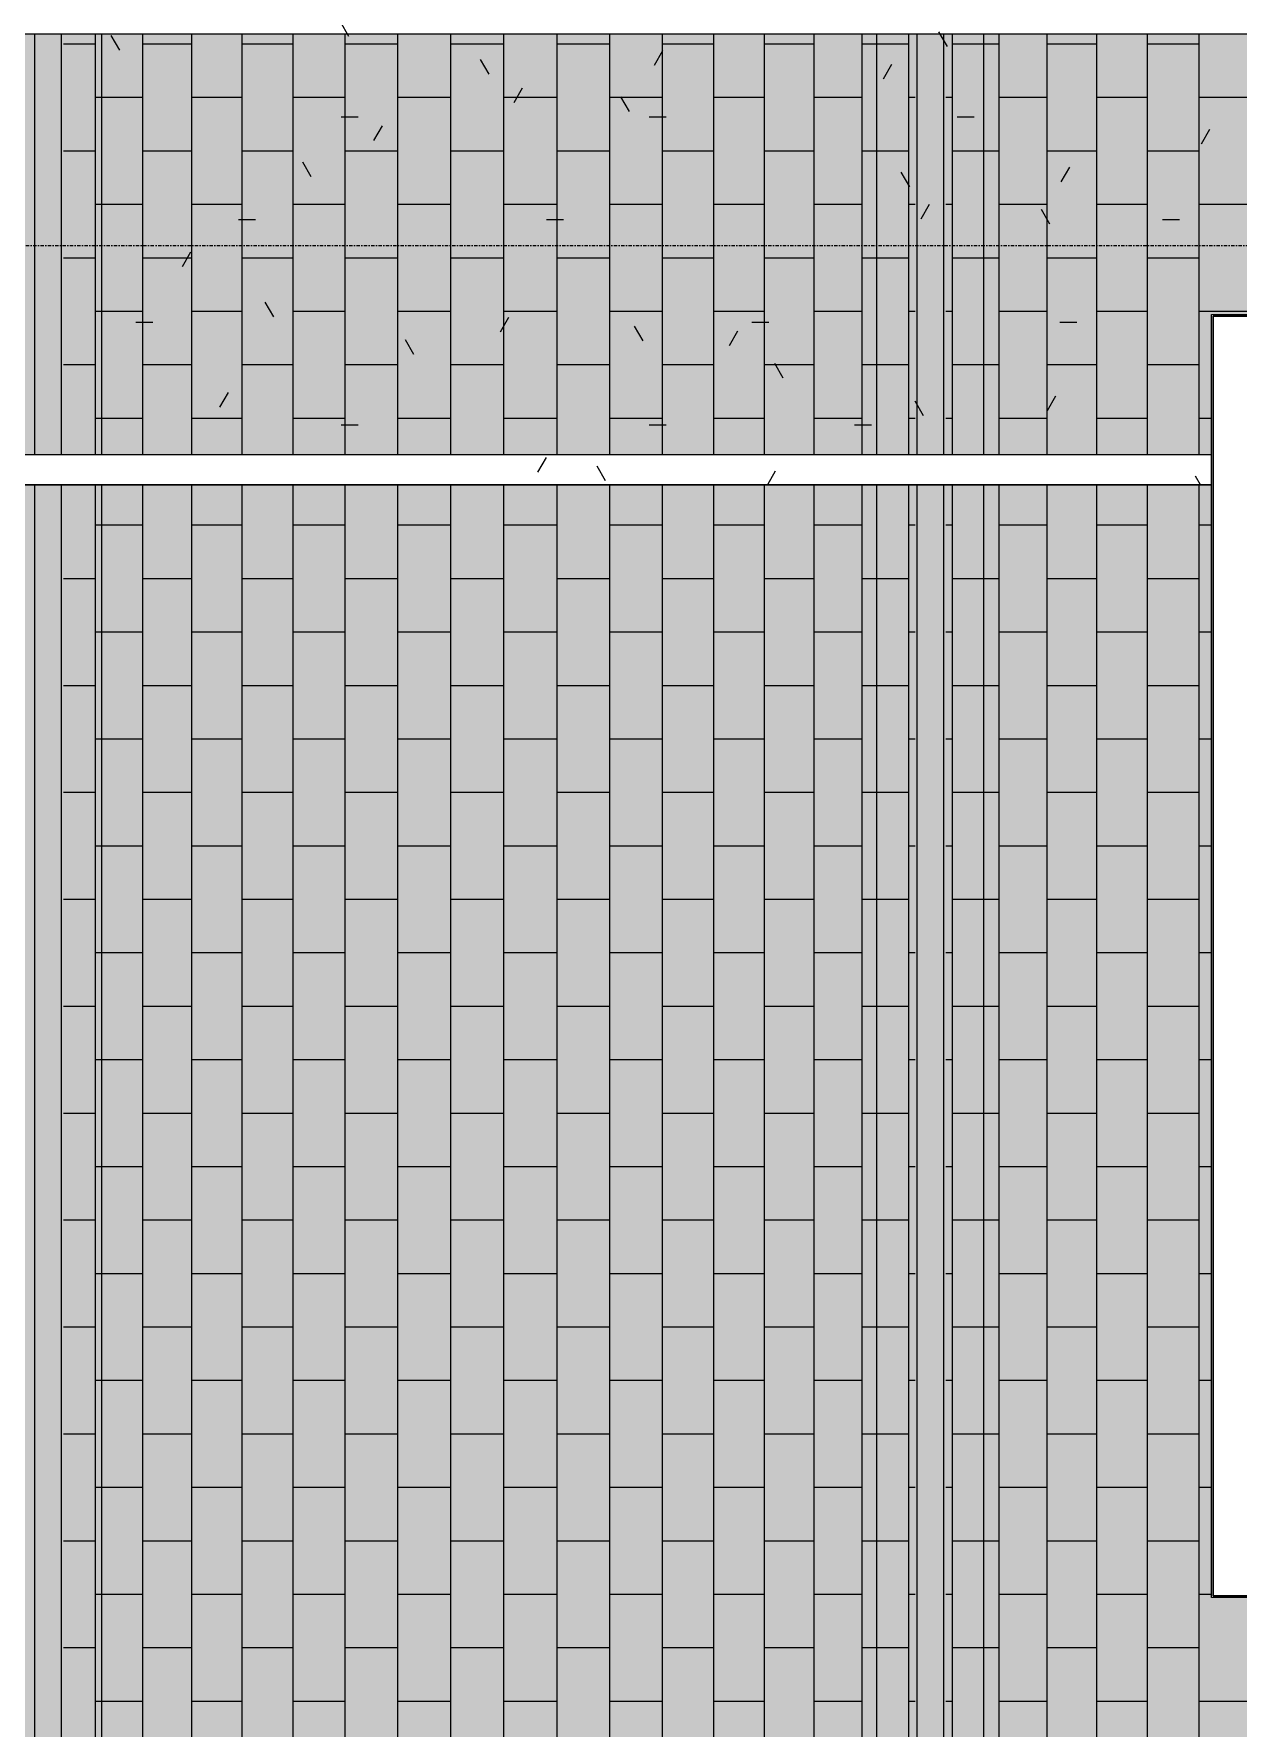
# Model space of a CAD drawing. Header units: inches. Extents: x -956 to 966, y -1111 to 895.
# Drawn here: x -744.9 to -654.8, y 163.6 to 290.4 of the extents above; entities that cross this region are included whole.
import ezdxf

# ---------------------------------------------------------------- set-up
doc = ezdxf.new("R2010")
doc.units = ezdxf.units.IN
doc.header["$MEASUREMENT"] = 0
doc.linetypes.add('Grid Line 1_4_', pattern=[0.4375, 0.25, -0.0625, 0.0625, -0.0625])
for name, color, linetype, lineweight in [('A-CLNG', 13, 'Continuous', 13), ('A-CLNG-PATT', 13, 'Continuous', 13), ('E-LITE-EQPM', 33, 'Continuous', 9), ('I-WALL', 2, 'Continuous', 13), ('S-GRID', 1, 'Continuous', 9)]:
    doc.layers.add(name, color=color, linetype=linetype, lineweight=lineweight)
pattern_1 = [(0, (0, 0), (30.72, 7.68), [1.267, -21.773, 1.267, -21.773, -122.88]), (0, (0, 0), (30.72, 7.68), [-46.08, 1.267, -44.813, 1.267, -21.773, -53.76]), (0, (0, 0), (30.72, 7.68), [-115.2, 1.267, -14.093, 1.267, -37.133]), (120, (11.52, 3.84), (-22.011075, 22.7643), [1.267, -21.773, 1.267, -21.773, -122.88]), (120, (11.52, 3.84), (-22.011075, 22.7643), [-46.08, 1.267, -44.813, 1.267, -21.773, -53.76]), (120, (11.52, 3.84), (-22.011075, 22.7643), [-115.2, 1.267, -14.093, 1.267, -37.133]), (240, (15.36, 19.2), (-8.708925, -30.4443), [1.267, -21.773, 1.267, -21.773, -122.88]), (240, (15.36, 19.2), (-8.708925, -30.4443), [-46.08, 1.267, -44.813, 1.267, -21.773, -53.76]), (240, (15.36, 19.2), (-8.708925, -30.4443), [-115.2, 1.267, -14.093, 1.267, -37.133])]

# ---------------------------------------------------------------- blocks, each defined once
blk = doc.blocks.new('FP_1_13-7TH FLOOR TELECOM OVERHEAD ROUTING PLAN')
at = {"layer": 'A-CLNG-PATT', "color": 50}
for p, q in [((-676.18, 290.38), (-676.18, 258.88)), ((-672.7, 290.38), (-672.7, 258.88)), ((-669.1, 290.38), (-669.1, 258.88)), ((-665.39, 290.38), (-665.39, 258.88)), ((-661.61, 290.38), (-661.61, 258.88)), ((-657.74, 290.38), (-657.74, 258.88)), ((-673.82, 289.61), (-676.18, 289.61)), ((-672.7, 289.61), (-673.82, 289.61)), ((-665.39, 289.61), (-669.1, 289.61)), ((-657.74, 289.61), (-661.61, 289.61)), ((-676.18, 285.61), (-676.67, 285.61)), ((-669.1, 285.61), (-672.7, 285.61)), ((-661.61, 285.61), (-665.39, 285.61)), ((-653.83, 285.61), (-657.74, 285.61)), ((-673.82, 281.61), (-676.18, 281.61)), ((-672.7, 281.61), (-673.82, 281.61)), ((-665.39, 281.61), (-669.1, 281.61)), ((-657.74, 281.61), (-661.61, 281.61)), ((-676.18, 277.61), (-676.67, 277.61)), ((-669.1, 277.61), (-672.7, 277.61)), ((-661.61, 277.61), (-665.39, 277.61)), ((-653.83, 277.61), (-657.74, 277.61)), ((-673.82, 273.61), (-676.18, 273.61)), ((-672.7, 273.61), (-673.82, 273.61)), ((-665.39, 273.61), (-669.1, 273.61)), ((-657.74, 273.61), (-661.61, 273.61)), ((-676.18, 269.61), (-676.67, 269.61)), ((-669.1, 269.61), (-672.7, 269.61)), ((-661.61, 269.61), (-665.39, 269.61)), ((-653.83, 269.61), (-657.74, 269.61)), ((-673.82, 265.61), (-676.18, 265.61)), ((-672.7, 265.61), (-673.82, 265.61)), ((-665.39, 265.61), (-669.1, 265.61)), ((-657.74, 265.61), (-661.61, 265.61)), ((-676.18, 261.61), (-676.67, 261.61)), ((-669.1, 261.61), (-672.7, 261.61)), ((-661.61, 261.61), (-665.39, 261.61)), ((-656.8, 261.61), (-657.74, 261.61)), ((-676.18, 256.63), (-676.18, 42.63)), ((-672.7, 256.63), (-672.7, 42.63)), ((-669.1, 256.63), (-669.1, 42.63)), ((-665.39, 256.63), (-665.39, 42.63)), ((-661.61, 256.63), (-661.61, 42.63)), ((-657.74, 256.63), (-657.74, 42.63)), ((-676.18, 253.61), (-676.67, 253.61)), ((-669.1, 253.61), (-672.7, 253.61)), ((-661.61, 253.61), (-665.39, 253.61)), ((-656.8, 253.61), (-657.74, 253.61)), ((-673.82, 249.61), (-676.18, 249.61)), ((-672.7, 249.61), (-673.82, 249.61)), ((-665.39, 249.61), (-669.1, 249.61)), ((-657.74, 249.61), (-661.61, 249.61)), ((-676.18, 245.61), (-676.67, 245.61)), ((-669.1, 245.61), (-672.7, 245.61)), ((-661.61, 245.61), (-665.39, 245.61)), ((-656.8, 245.61), (-657.74, 245.61)), ((-673.82, 241.61), (-676.18, 241.61)), ((-672.7, 241.61), (-673.82, 241.61)), ((-665.39, 241.61), (-669.1, 241.61)), ((-657.74, 241.61), (-661.61, 241.61)), ((-676.18, 237.61), (-676.67, 237.61)), ((-669.1, 237.61), (-672.7, 237.61)), ((-661.61, 237.61), (-665.39, 237.61)), ((-656.8, 237.61), (-657.74, 237.61)), ((-673.82, 233.61), (-676.18, 233.61)), ((-672.7, 233.61), (-673.82, 233.61)), ((-665.39, 233.61), (-669.1, 233.61)), ((-657.74, 233.61), (-661.61, 233.61)), ((-676.18, 229.61), (-676.67, 229.61)), ((-669.1, 229.61), (-672.7, 229.61)), ((-661.61, 229.61), (-665.39, 229.61)), ((-656.8, 229.61), (-657.74, 229.61)), ((-673.82, 225.61), (-676.18, 225.61)), ((-672.7, 225.61), (-673.82, 225.61)), ((-665.39, 225.61), (-669.1, 225.61)), ((-657.74, 225.61), (-661.61, 225.61)), ((-676.18, 221.61), (-676.67, 221.61)), ((-669.1, 221.61), (-672.7, 221.61)), ((-661.61, 221.61), (-665.39, 221.61)), ((-656.8, 221.61), (-657.74, 221.61)), ((-673.82, 217.61), (-676.18, 217.61)), ((-672.7, 217.61), (-673.82, 217.61)), ((-665.39, 217.61), (-669.1, 217.61)), ((-657.74, 217.61), (-661.61, 217.61)), ((-676.18, 213.61), (-676.67, 213.61)), ((-669.1, 213.61), (-672.7, 213.61)), ((-661.61, 213.61), (-665.39, 213.61)), ((-656.8, 213.61), (-657.74, 213.61)), ((-673.82, 209.61), (-676.18, 209.61)), ((-672.7, 209.61), (-673.82, 209.61)), ((-665.39, 209.61), (-669.1, 209.61)), ((-657.74, 209.61), (-661.61, 209.61)), ((-676.18, 205.61), (-676.67, 205.61)), ((-669.1, 205.61), (-672.7, 205.61)), ((-661.61, 205.61), (-665.39, 205.61)), ((-656.8, 205.61), (-657.74, 205.61)), ((-673.82, 201.61), (-676.18, 201.61)), ((-672.7, 201.61), (-673.82, 201.61)), ((-665.39, 201.61), (-669.1, 201.61)), ((-657.74, 201.61), (-661.61, 201.61)), ((-676.18, 197.61), (-676.67, 197.61)), ((-669.1, 197.61), (-672.7, 197.61)), ((-661.61, 197.61), (-665.39, 197.61)), ((-656.8, 197.61), (-657.74, 197.61)), ((-673.82, 193.61), (-676.18, 193.61)), ((-672.7, 193.61), (-673.82, 193.61)), ((-665.39, 193.61), (-669.1, 193.61)), ((-657.74, 193.61), (-661.61, 193.61)), ((-676.18, 189.61), (-676.67, 189.61)), ((-669.1, 189.61), (-672.7, 189.61)), ((-661.61, 189.61), (-665.39, 189.61)), ((-656.8, 189.61), (-657.74, 189.61)), ((-673.82, 185.61), (-676.18, 185.61)), ((-672.7, 185.61), (-673.82, 185.61)), ((-665.39, 185.61), (-669.1, 185.61)), ((-657.74, 185.61), (-661.61, 185.61)), ((-676.18, 181.61), (-676.67, 181.61)), ((-669.1, 181.61), (-672.7, 181.61)), ((-661.61, 181.61), (-665.39, 181.61)), ((-656.8, 181.61), (-657.74, 181.61)), ((-673.82, 177.61), (-676.18, 177.61)), ((-672.7, 177.61), (-673.82, 177.61)), ((-665.39, 177.61), (-669.1, 177.61)), ((-657.74, 177.61), (-661.61, 177.61)), ((-676.18, 173.61), (-676.67, 173.61)), ((-669.1, 173.61), (-672.7, 173.61)), ((-661.61, 173.61), (-665.39, 173.61)), ((-656.8, 173.61), (-657.74, 173.61)), ((-673.82, 169.61), (-676.18, 169.61)), ((-672.7, 169.61), (-673.82, 169.61)), ((-665.39, 169.61), (-669.1, 169.61)), ((-657.74, 169.61), (-661.61, 169.61)), ((-676.18, 165.61), (-676.67, 165.61)), ((-669.1, 165.61), (-672.7, 165.61)), ((-661.61, 165.61), (-665.39, 165.61)), ((-653.83, 165.61), (-657.74, 165.61))]:
    blk.add_line(p, q, dxfattribs=at)
blk = doc.blocks.new('FP_1_14-7TH FLOOR TELECOM OVERHEAD ROUTING PLAN')
at = {"layer": 'A-CLNG-PATT', "color": 50}
for p, q in [((-740.31, 290.38), (-740.31, 258.88)), ((-736.76, 290.38), (-736.76, 258.88)), ((-733.11, 290.38), (-733.11, 258.88)), ((-729.35, 290.38), (-729.35, 258.88)), ((-725.52, 290.38), (-725.52, 258.88)), ((-721.63, 290.38), (-721.63, 258.88)), ((-717.69, 290.38), (-717.69, 258.88)), ((-713.73, 290.38), (-713.73, 258.88)), ((-709.75, 290.38), (-709.75, 258.88)), ((-705.77, 290.38), (-705.77, 258.88)), ((-701.82, 290.38), (-701.82, 258.88)), ((-697.9, 290.38), (-697.9, 258.88)), ((-694.04, 290.38), (-694.04, 258.88)), ((-690.25, 290.38), (-690.25, 258.88)), ((-686.55, 290.38), (-686.55, 258.88)), ((-682.95, 290.38), (-682.95, 258.88)), ((-679.47, 290.38), (-679.47, 258.88)), ((-740.31, 289.61), (-742.67, 289.61)), ((-733.11, 289.61), (-736.76, 289.61)), ((-725.52, 289.61), (-729.35, 289.61)), ((-717.69, 289.61), (-721.63, 289.61)), ((-709.75, 289.61), (-713.73, 289.61)), ((-701.82, 289.61), (-705.77, 289.61)), ((-694.04, 289.61), (-697.9, 289.61)), ((-686.55, 289.61), (-690.25, 289.61)), ((-681.82, 289.61), (-682.95, 289.61)), ((-679.47, 289.61), (-681.82, 289.61)), ((-739.84, 285.61), (-740.31, 285.61)), ((-736.76, 285.61), (-739.82, 285.61)), ((-729.35, 285.61), (-733.11, 285.61)), ((-721.63, 285.61), (-725.52, 285.61)), ((-713.73, 285.61), (-717.69, 285.61)), ((-705.77, 285.61), (-709.75, 285.61)), ((-697.9, 285.61), (-701.82, 285.61)), ((-690.25, 285.61), (-694.04, 285.61)), ((-682.95, 285.61), (-686.55, 285.61)), ((-678.97, 285.61), (-679.47, 285.61)), ((-740.31, 281.61), (-742.67, 281.61)), ((-733.11, 281.61), (-736.76, 281.61)), ((-725.52, 281.61), (-729.35, 281.61)), ((-717.69, 281.61), (-721.63, 281.61)), ((-709.75, 281.61), (-713.73, 281.61)), ((-701.82, 281.61), (-705.77, 281.61)), ((-694.04, 281.61), (-697.9, 281.61)), ((-686.55, 281.61), (-690.25, 281.61)), ((-681.82, 281.61), (-682.95, 281.61)), ((-679.47, 281.61), (-681.82, 281.61)), ((-739.84, 277.61), (-740.31, 277.61)), ((-736.76, 277.61), (-739.82, 277.61)), ((-729.35, 277.61), (-733.11, 277.61)), ((-721.63, 277.61), (-725.52, 277.61)), ((-713.73, 277.61), (-717.69, 277.61)), ((-705.77, 277.61), (-709.75, 277.61)), ((-697.9, 277.61), (-701.82, 277.61)), ((-690.25, 277.61), (-694.04, 277.61)), ((-682.95, 277.61), (-686.55, 277.61)), ((-678.97, 277.61), (-679.47, 277.61)), ((-740.31, 273.61), (-742.67, 273.61)), ((-733.11, 273.61), (-736.76, 273.61)), ((-725.52, 273.61), (-729.35, 273.61)), ((-717.69, 273.61), (-721.63, 273.61)), ((-709.75, 273.61), (-713.73, 273.61)), ((-701.82, 273.61), (-705.77, 273.61)), ((-694.04, 273.61), (-697.9, 273.61)), ((-686.55, 273.61), (-690.25, 273.61)), ((-681.82, 273.61), (-682.95, 273.61)), ((-679.47, 273.61), (-681.82, 273.61)), ((-739.84, 269.61), (-740.31, 269.61)), ((-736.76, 269.61), (-739.82, 269.61)), ((-729.35, 269.61), (-733.11, 269.61)), ((-721.63, 269.61), (-725.52, 269.61)), ((-713.73, 269.61), (-717.69, 269.61)), ((-705.77, 269.61), (-709.75, 269.61)), ((-697.9, 269.61), (-701.82, 269.61)), ((-690.25, 269.61), (-694.04, 269.61)), ((-682.95, 269.61), (-686.55, 269.61)), ((-678.97, 269.61), (-679.47, 269.61)), ((-740.31, 265.61), (-742.67, 265.61)), ((-733.11, 265.61), (-736.76, 265.61)), ((-725.52, 265.61), (-729.35, 265.61)), ((-717.69, 265.61), (-721.63, 265.61)), ((-709.75, 265.61), (-713.73, 265.61)), ((-701.82, 265.61), (-705.77, 265.61)), ((-694.04, 265.61), (-697.9, 265.61)), ((-686.55, 265.61), (-690.25, 265.61)), ((-681.82, 265.61), (-682.95, 265.61)), ((-679.47, 265.61), (-681.82, 265.61)), ((-739.84, 261.61), (-740.31, 261.61)), ((-736.76, 261.61), (-739.82, 261.61)), ((-729.35, 261.61), (-733.11, 261.61)), ((-721.63, 261.61), (-725.52, 261.61)), ((-713.73, 261.61), (-717.69, 261.61)), ((-705.77, 261.61), (-709.75, 261.61)), ((-697.9, 261.61), (-701.82, 261.61)), ((-690.25, 261.61), (-694.04, 261.61)), ((-682.95, 261.61), (-686.55, 261.61)), ((-678.97, 261.61), (-679.47, 261.61)), ((-740.31, 256.63), (-740.31, 42.63)), ((-736.76, 256.63), (-736.76, 42.63)), ((-733.11, 256.63), (-733.11, 42.63)), ((-729.35, 256.63), (-729.35, 42.63)), ((-725.52, 256.63), (-725.52, 42.63)), ((-721.63, 256.63), (-721.63, 42.63)), ((-717.69, 256.63), (-717.69, 42.63)), ((-713.73, 256.63), (-713.73, 42.63)), ((-709.75, 256.63), (-709.75, 42.63)), ((-705.77, 256.63), (-705.77, 42.63)), ((-701.82, 256.63), (-701.82, 42.63)), ((-697.9, 256.63), (-697.9, 42.63)), ((-694.04, 256.63), (-694.04, 42.63)), ((-690.25, 256.63), (-690.25, 42.63)), ((-686.55, 256.63), (-686.55, 42.63)), ((-682.95, 256.63), (-682.95, 42.63)), ((-679.47, 256.63), (-679.47, 42.63)), ((-739.84, 253.61), (-740.31, 253.61)), ((-736.76, 253.61), (-739.82, 253.61)), ((-729.35, 253.61), (-733.11, 253.61)), ((-721.63, 253.61), (-725.52, 253.61)), ((-713.73, 253.61), (-717.69, 253.61)), ((-705.77, 253.61), (-709.75, 253.61)), ((-697.9, 253.61), (-701.82, 253.61)), ((-690.25, 253.61), (-694.04, 253.61)), ((-682.95, 253.61), (-686.55, 253.61)), ((-678.97, 253.61), (-679.47, 253.61)), ((-740.31, 249.61), (-742.67, 249.61)), ((-733.11, 249.61), (-736.76, 249.61)), ((-725.52, 249.61), (-729.35, 249.61)), ((-717.69, 249.61), (-721.63, 249.61)), ((-709.75, 249.61), (-713.73, 249.61)), ((-701.82, 249.61), (-705.77, 249.61)), ((-694.04, 249.61), (-697.9, 249.61)), ((-686.55, 249.61), (-690.25, 249.61)), ((-681.82, 249.61), (-682.95, 249.61)), ((-679.47, 249.61), (-681.82, 249.61)), ((-739.84, 245.61), (-740.31, 245.61)), ((-736.76, 245.61), (-739.82, 245.61)), ((-729.35, 245.61), (-733.11, 245.61)), ((-721.63, 245.61), (-725.52, 245.61)), ((-713.73, 245.61), (-717.69, 245.61)), ((-705.77, 245.61), (-709.75, 245.61)), ((-697.9, 245.61), (-701.82, 245.61)), ((-690.25, 245.61), (-694.04, 245.61)), ((-682.95, 245.61), (-686.55, 245.61)), ((-678.97, 245.61), (-679.47, 245.61)), ((-740.31, 241.61), (-742.67, 241.61)), ((-733.11, 241.61), (-736.76, 241.61)), ((-725.52, 241.61), (-729.35, 241.61)), ((-717.69, 241.61), (-721.63, 241.61)), ((-709.75, 241.61), (-713.73, 241.61)), ((-701.82, 241.61), (-705.77, 241.61)), ((-694.04, 241.61), (-697.9, 241.61)), ((-686.55, 241.61), (-690.25, 241.61)), ((-681.82, 241.61), (-682.95, 241.61)), ((-679.47, 241.61), (-681.82, 241.61)), ((-739.84, 237.61), (-740.31, 237.61)), ((-736.76, 237.61), (-739.82, 237.61)), ((-729.35, 237.61), (-733.11, 237.61)), ((-721.63, 237.61), (-725.52, 237.61)), ((-713.73, 237.61), (-717.69, 237.61)), ((-705.77, 237.61), (-709.75, 237.61)), ((-697.9, 237.61), (-701.82, 237.61)), ((-690.25, 237.61), (-694.04, 237.61)), ((-682.95, 237.61), (-686.55, 237.61)), ((-678.97, 237.61), (-679.47, 237.61)), ((-740.31, 233.61), (-742.67, 233.61)), ((-733.11, 233.61), (-736.76, 233.61)), ((-725.52, 233.61), (-729.35, 233.61)), ((-717.69, 233.61), (-721.63, 233.61)), ((-709.75, 233.61), (-713.73, 233.61)), ((-701.82, 233.61), (-705.77, 233.61)), ((-694.04, 233.61), (-697.9, 233.61)), ((-686.55, 233.61), (-690.25, 233.61)), ((-681.82, 233.61), (-682.95, 233.61)), ((-679.47, 233.61), (-681.82, 233.61)), ((-739.84, 229.61), (-740.31, 229.61)), ((-736.76, 229.61), (-739.82, 229.61)), ((-729.35, 229.61), (-733.11, 229.61)), ((-721.63, 229.61), (-725.52, 229.61)), ((-713.73, 229.61), (-717.69, 229.61)), ((-705.77, 229.61), (-709.75, 229.61)), ((-697.9, 229.61), (-701.82, 229.61)), ((-690.25, 229.61), (-694.04, 229.61)), ((-682.95, 229.61), (-686.55, 229.61)), ((-678.97, 229.61), (-679.47, 229.61)), ((-740.31, 225.61), (-742.67, 225.61)), ((-733.11, 225.61), (-736.76, 225.61)), ((-725.52, 225.61), (-729.35, 225.61)), ((-717.69, 225.61), (-721.63, 225.61)), ((-709.75, 225.61), (-713.73, 225.61)), ((-701.82, 225.61), (-705.77, 225.61)), ((-694.04, 225.61), (-697.9, 225.61)), ((-686.55, 225.61), (-690.25, 225.61)), ((-681.82, 225.61), (-682.95, 225.61)), ((-679.47, 225.61), (-681.82, 225.61)), ((-739.84, 221.61), (-740.31, 221.61)), ((-736.76, 221.61), (-739.82, 221.61)), ((-729.35, 221.61), (-733.11, 221.61)), ((-721.63, 221.61), (-725.52, 221.61)), ((-713.73, 221.61), (-717.69, 221.61)), ((-705.77, 221.61), (-709.75, 221.61)), ((-697.9, 221.61), (-701.82, 221.61)), ((-690.25, 221.61), (-694.04, 221.61)), ((-682.95, 221.61), (-686.55, 221.61)), ((-678.97, 221.61), (-679.47, 221.61)), ((-740.31, 217.61), (-742.67, 217.61)), ((-733.11, 217.61), (-736.76, 217.61)), ((-725.52, 217.61), (-729.35, 217.61)), ((-717.69, 217.61), (-721.63, 217.61)), ((-709.75, 217.61), (-713.73, 217.61)), ((-701.82, 217.61), (-705.77, 217.61)), ((-694.04, 217.61), (-697.9, 217.61)), ((-686.55, 217.61), (-690.25, 217.61)), ((-681.82, 217.61), (-682.95, 217.61)), ((-679.47, 217.61), (-681.82, 217.61)), ((-739.84, 213.61), (-740.31, 213.61)), ((-736.76, 213.61), (-739.82, 213.61)), ((-729.35, 213.61), (-733.11, 213.61)), ((-721.63, 213.61), (-725.52, 213.61)), ((-713.73, 213.61), (-717.69, 213.61)), ((-705.77, 213.61), (-709.75, 213.61)), ((-697.9, 213.61), (-701.82, 213.61)), ((-690.25, 213.61), (-694.04, 213.61)), ((-682.95, 213.61), (-686.55, 213.61)), ((-678.97, 213.61), (-679.47, 213.61)), ((-740.31, 209.61), (-742.67, 209.61)), ((-733.11, 209.61), (-736.76, 209.61)), ((-725.52, 209.61), (-729.35, 209.61)), ((-717.69, 209.61), (-721.63, 209.61)), ((-709.75, 209.61), (-713.73, 209.61)), ((-701.82, 209.61), (-705.77, 209.61)), ((-694.04, 209.61), (-697.9, 209.61)), ((-686.55, 209.61), (-690.25, 209.61)), ((-681.82, 209.61), (-682.95, 209.61)), ((-679.47, 209.61), (-681.82, 209.61)), ((-739.84, 205.61), (-740.31, 205.61)), ((-736.76, 205.61), (-739.82, 205.61)), ((-729.35, 205.61), (-733.11, 205.61)), ((-721.63, 205.61), (-725.52, 205.61)), ((-713.73, 205.61), (-717.69, 205.61)), ((-705.77, 205.61), (-709.75, 205.61)), ((-697.9, 205.61), (-701.82, 205.61)), ((-690.25, 205.61), (-694.04, 205.61)), ((-682.95, 205.61), (-686.55, 205.61)), ((-678.97, 205.61), (-679.47, 205.61)), ((-740.31, 201.61), (-742.67, 201.61)), ((-733.11, 201.61), (-736.76, 201.61)), ((-725.52, 201.61), (-729.35, 201.61)), ((-717.69, 201.61), (-721.63, 201.61)), ((-709.75, 201.61), (-713.73, 201.61)), ((-701.82, 201.61), (-705.77, 201.61)), ((-694.04, 201.61), (-697.9, 201.61)), ((-686.55, 201.61), (-690.25, 201.61)), ((-681.82, 201.61), (-682.95, 201.61)), ((-679.47, 201.61), (-681.82, 201.61)), ((-739.84, 197.61), (-740.31, 197.61)), ((-736.76, 197.61), (-739.82, 197.61)), ((-729.35, 197.61), (-733.11, 197.61)), ((-721.63, 197.61), (-725.52, 197.61)), ((-713.73, 197.61), (-717.69, 197.61)), ((-705.77, 197.61), (-709.75, 197.61)), ((-697.9, 197.61), (-701.82, 197.61)), ((-690.25, 197.61), (-694.04, 197.61)), ((-682.95, 197.61), (-686.55, 197.61)), ((-678.97, 197.61), (-679.47, 197.61)), ((-740.31, 193.61), (-742.67, 193.61)), ((-733.11, 193.61), (-736.76, 193.61)), ((-725.52, 193.61), (-729.35, 193.61)), ((-717.69, 193.61), (-721.63, 193.61)), ((-709.75, 193.61), (-713.73, 193.61)), ((-701.82, 193.61), (-705.77, 193.61)), ((-694.04, 193.61), (-697.9, 193.61)), ((-686.55, 193.61), (-690.25, 193.61)), ((-681.82, 193.61), (-682.95, 193.61)), ((-679.47, 193.61), (-681.82, 193.61)), ((-739.84, 189.61), (-740.31, 189.61)), ((-736.76, 189.61), (-739.82, 189.61)), ((-729.35, 189.61), (-733.11, 189.61)), ((-721.63, 189.61), (-725.52, 189.61)), ((-713.73, 189.61), (-717.69, 189.61)), ((-705.77, 189.61), (-709.75, 189.61)), ((-697.9, 189.61), (-701.82, 189.61)), ((-690.25, 189.61), (-694.04, 189.61)), ((-682.95, 189.61), (-686.55, 189.61)), ((-678.97, 189.61), (-679.47, 189.61)), ((-740.31, 185.61), (-742.67, 185.61)), ((-733.11, 185.61), (-736.76, 185.61)), ((-725.52, 185.61), (-729.35, 185.61)), ((-717.69, 185.61), (-721.63, 185.61)), ((-709.75, 185.61), (-713.73, 185.61)), ((-701.82, 185.61), (-705.77, 185.61)), ((-694.04, 185.61), (-697.9, 185.61)), ((-686.55, 185.61), (-690.25, 185.61)), ((-681.82, 185.61), (-682.95, 185.61)), ((-679.47, 185.61), (-681.82, 185.61)), ((-739.84, 181.61), (-740.31, 181.61)), ((-736.76, 181.61), (-739.82, 181.61)), ((-729.35, 181.61), (-733.11, 181.61)), ((-721.63, 181.61), (-725.52, 181.61)), ((-713.73, 181.61), (-717.69, 181.61)), ((-705.77, 181.61), (-709.75, 181.61)), ((-697.9, 181.61), (-701.82, 181.61)), ((-690.25, 181.61), (-694.04, 181.61)), ((-682.95, 181.61), (-686.55, 181.61)), ((-678.97, 181.61), (-679.47, 181.61)), ((-740.31, 177.61), (-742.67, 177.61)), ((-733.11, 177.61), (-736.76, 177.61)), ((-725.52, 177.61), (-729.35, 177.61)), ((-717.69, 177.61), (-721.63, 177.61)), ((-709.75, 177.61), (-713.73, 177.61)), ((-701.82, 177.61), (-705.77, 177.61)), ((-694.04, 177.61), (-697.9, 177.61)), ((-686.55, 177.61), (-690.25, 177.61)), ((-681.82, 177.61), (-682.95, 177.61)), ((-679.47, 177.61), (-681.82, 177.61)), ((-739.84, 173.61), (-740.31, 173.61)), ((-736.76, 173.61), (-739.82, 173.61)), ((-729.35, 173.61), (-733.11, 173.61)), ((-721.63, 173.61), (-725.52, 173.61)), ((-713.73, 173.61), (-717.69, 173.61)), ((-705.77, 173.61), (-709.75, 173.61)), ((-697.9, 173.61), (-701.82, 173.61)), ((-690.25, 173.61), (-694.04, 173.61)), ((-682.95, 173.61), (-686.55, 173.61)), ((-678.97, 173.61), (-679.47, 173.61)), ((-740.31, 169.61), (-742.67, 169.61)), ((-733.11, 169.61), (-736.76, 169.61)), ((-725.52, 169.61), (-729.35, 169.61)), ((-717.69, 169.61), (-721.63, 169.61)), ((-709.75, 169.61), (-713.73, 169.61)), ((-701.82, 169.61), (-705.77, 169.61)), ((-694.04, 169.61), (-697.9, 169.61)), ((-686.55, 169.61), (-690.25, 169.61)), ((-681.82, 169.61), (-682.95, 169.61)), ((-679.47, 169.61), (-681.82, 169.61)), ((-739.84, 165.61), (-740.31, 165.61)), ((-736.76, 165.61), (-739.82, 165.61)), ((-729.35, 165.61), (-733.11, 165.61)), ((-721.63, 165.61), (-725.52, 165.61)), ((-713.73, 165.61), (-717.69, 165.61)), ((-705.77, 165.61), (-709.75, 165.61)), ((-697.9, 165.61), (-701.82, 165.61)), ((-690.25, 165.61), (-694.04, 165.61)), ((-682.95, 165.61), (-686.55, 165.61)), ((-678.97, 165.61), (-679.47, 165.61))]:
    blk.add_line(p, q, dxfattribs=at)
blk = doc.blocks.new('7th Floor Vault - 7th Floor Vault-2429340-7TH FLOOR TELECOM OVERHEAD ROUTING PLAN')
at = {"layer": 'A-CLNG', "color": 10, "lineweight": 9}
for p, q in [((-744.82, 258.88), (-744.82, 290.38)), ((-742.82, 258.88), (-742.82, 290.38)), ((-739.82, 258.88), (-739.82, 290.38)), ((-739.82, 258.88), (-739.82, 290.38)), ((-681.82, 258.88), (-681.82, 290.38)), ((-681.82, 258.88), (-681.82, 290.38)), ((-678.82, 258.88), (-678.82, 290.38)), ((-676.82, 258.88), (-676.82, 290.38)), ((-673.82, 258.88), (-673.82, 290.38)), ((-673.82, 258.88), (-673.82, 290.38)), ((-744.82, 42.63), (-744.82, 256.63)), ((-742.82, 42.63), (-742.82, 256.63)), ((-739.82, 42.63), (-739.82, 256.63)), ((-739.82, 42.63), (-739.82, 256.63)), ((-681.82, 42.63), (-681.82, 256.63)), ((-681.82, 42.63), (-681.82, 256.63)), ((-678.82, 42.63), (-678.82, 256.63)), ((-676.82, 42.63), (-676.82, 256.63)), ((-673.82, 42.63), (-673.82, 256.63)), ((-673.82, 42.63), (-673.82, 256.63))]:
    blk.add_line(p, q, dxfattribs=at)
for name in ['FP_1_14-7TH FLOOR TELECOM OVERHEAD ROUTING PLAN', 'FP_1_13-7TH FLOOR TELECOM OVERHEAD ROUTING PLAN']:
    blk.add_blockref(name, (0, 0), dxfattribs=at)
blk = doc.blocks.new('Lighting - Pendant-Finelite-HP4-D - HP-4 D-8_-SO-3000K-120-FA-SC-3361575-7TH FLOOR TELECOM OVERHEAD ROUTING PLAN')
at = {"layer": 'E-LITE-EQPM', "color": 9}
for p, q in [((48, 2), (-48, 2)), ((-48, 2), (-48, -2)), ((47.875, 1.875), (-47.875, 1.875)), ((-47.875, 1.875), (-47.875, -1.875)), ((-47.875, 1.875), (47.875, 1.875)), ((-47.875, -1.875), (-47.875, 1.875)), ((47.875, -1.875), (47.875, 1.875)), ((47.875, 1.875), (47.875, -1.875)), ((48, -2), (48, 2)), ((-48, -2), (48, -2)), ((-47.875, -1.875), (47.875, -1.875)), ((47.875, -1.875), (-47.875, -1.875))]:
    blk.add_line(p, q, dxfattribs=at)

msp = doc.modelspace()

# ---------------------------------------------------------------- hatches: boundary and pattern name
at = {"layer": 'A-CLNG-PATT'}
h = msp.add_hatch(dxfattribs=at)
h.set_pattern_fill('FP1_12', color=253, style=0, pattern_type=2)
h.set_pattern_definition(pattern_1)
h.paths.add_polyline_path([(-294.34, -537.62), (-227.98, -537.62), (-227.98, -527.62), (-219.98, -527.62), (-219.98, -509.12), (-210.98, -509.12), (-210.98, -364.18), (-211.98, -364.18), (-211.98, -243.37), (-299.98, -243.37), (-299.98, -537.62)], flags=0)
h.paths.add_polyline_path([(-606.23, -537.62), (-602.07, -537.62), (-602.07, -532.87), (-606.23, -532.87), (-606.23, -535.37)], flags=0)
h.paths.add_polyline_path([(-561.64, -537.62), (-356.48, -537.62), (-356.48, -525.62), (-323.98, -525.62), (-323.98, -537.62), (-305.35, -537.62), (-305.35, -525.37), (-321.35, -525.37), (-321.35, -427.37), (-305.35, -427.37), (-305.35, -243.37), (-386.84, -243.37), (-386.84, -318.61), (-390.84, -318.61), (-390.84, -243.37), (-496.9, -243.37), (-496.9, -318.61), (-500.9, -318.61), (-500.9, -243.37), (-562.04, -243.37), (-562.04, -427.37), (-500.9, -427.37), (-500.9, -402.61), (-496.9, -402.61), (-496.9, -427.37), (-390.84, -427.37), (-390.84, -402.61), (-386.84, -402.61), (-386.84, -427.37), (-370.04, -427.37), (-370.04, -525.37), (-578.04, -525.37), (-578.04, -243.37), (-578.35, -243.37), (-578.35, -528.62), (-563.48, -528.62), (-563.48, -537.62)], flags=0)
h.paths.add_polyline_path([(-567.73, -537.62), (-567.73, -532.87), (-578.07, -532.87), (-578.07, -537.62), (-572.48, -537.62)], flags=0)
h.paths.add_polyline_path([(-352.23, -537.62), (-349.48, -537.62), (-349.48, -529.87), (-352.23, -529.87), (-352.23, -536.61)], flags=0)
h.paths.add_polyline_path([(-680.44, -535.37), (-610.48, -535.37), (-610.48, -528.62), (-583.23, -528.62), (-583.23, -526.62), (-662.91, -526.62), (-662.91, -498.61), (-665.8, -498.61), (-665.8, -402.61), (-661.8, -402.61), (-661.8, -428.62), (-583.23, -428.62), (-583.23, -422.62), (-598.91, -422.62), (-598.91, -386.62), (-662.91, -386.62), (-662.91, -318.61), (-665.8, -318.61), (-665.8, -243.37), (-666.35, -243.37), (-666.35, -246.62), (-730.35, -246.62), (-730.35, -243.37), (-762.35, -243.37), (-762.35, -246.62), (-771.86, -246.62), (-771.86, -288.62), (-694.91, -288.62), (-694.91, -386.62), (-790.91, -386.62), (-790.91, -288.62), (-775.86, -288.62), (-775.86, -246.62), (-842.35, -246.62), (-842.35, -243.37), (-853.35, -243.37), (-853.35, -535.37), (-710.14, -535.37)], flags=0)
h.paths.add_polyline_path([(-834.85, -526.62), (-850.85, -526.62), (-850.85, -428.62), (-706.85, -428.62), (-706.85, -526.62), (-828.94, -526.62)], flags=0)
h.paths.add_polyline_path([(-255.48, -481.68), (-256.53, -481.54), (-257.51, -481.14), (-258.35, -480.49), (-259, -479.65), (-259.4, -478.67), (-259.54, -477.62), (-259.4, -476.57), (-259, -475.59), (-258.35, -474.75), (-257.51, -474.1), (-256.53, -473.7), (-255.48, -473.56), (-254.43, -473.7), (-253.45, -474.1), (-252.6, -474.75), (-251.96, -475.59), (-251.55, -476.57), (-251.41, -477.62), (-251.55, -478.67), (-251.96, -479.65), (-252.6, -480.49), (-253.45, -481.14), (-254.43, -481.54)], flags=0)
h.paths.add_polyline_path([(-255.48, -421.68), (-256.53, -421.54), (-257.51, -421.14), (-258.35, -420.49), (-259, -419.65), (-259.4, -418.67), (-259.54, -417.62), (-259.4, -416.57), (-259, -415.59), (-258.35, -414.75), (-257.51, -414.1), (-256.53, -413.7), (-255.48, -413.56), (-254.43, -413.7), (-253.45, -414.1), (-252.6, -414.75), (-251.96, -415.59), (-251.55, -416.57), (-251.41, -417.62), (-251.55, -418.67), (-251.96, -419.65), (-252.6, -420.49), (-253.45, -421.14), (-254.43, -421.54)], flags=0)
h.paths.add_polyline_path([(-255.48, -361.68), (-256.53, -361.54), (-257.51, -361.14), (-258.35, -360.49), (-259, -359.65), (-259.4, -358.67), (-259.54, -357.62), (-259.4, -356.57), (-259, -355.59), (-258.35, -354.75), (-257.51, -354.1), (-256.53, -353.7), (-255.48, -353.56), (-254.43, -353.7), (-253.45, -354.1), (-252.6, -354.75), (-251.96, -355.59), (-251.55, -356.57), (-251.41, -357.62), (-251.55, -358.67), (-251.96, -359.65), (-252.6, -360.49), (-253.45, -361.14), (-254.43, -361.54)], flags=0)
h.paths.add_polyline_path([(-255.48, -301.68), (-256.53, -301.54), (-257.51, -301.14), (-258.35, -300.49), (-259, -299.65), (-259.4, -298.67), (-259.54, -297.62), (-259.4, -296.57), (-259, -295.59), (-258.35, -294.75), (-257.51, -294.1), (-256.53, -293.7), (-255.48, -293.56), (-254.43, -293.7), (-253.45, -294.1), (-252.6, -294.75), (-251.96, -295.59), (-251.55, -296.57), (-251.41, -297.62), (-251.55, -298.67), (-251.96, -299.65), (-252.6, -300.49), (-253.45, -301.14), (-254.43, -301.54)], flags=0)
h.paths.add_polyline_path([(-661.8, -288.62), (-598.91, -288.62), (-598.91, -252.62), (-583.23, -252.62), (-583.23, -243.37), (-661.8, -243.37), (-661.8, -282.19)], flags=0)
h.paths.add_polyline_path([(-258.35, -241.12), (-257.53, -241.12), (-258.35, -240.49), (-259, -239.65), (-259.4, -238.67), (-259.54, -237.62), (-259.4, -236.57), (-259, -235.59), (-258.35, -234.75), (-257.51, -234.1), (-256.53, -233.7), (-255.48, -233.56), (-254.43, -233.7), (-253.45, -234.1), (-252.6, -234.75), (-251.96, -235.59), (-251.55, -236.57), (-251.41, -237.62), (-251.55, -238.67), (-251.96, -239.65), (-252.6, -240.49), (-253.42, -241.12), (-211.98, -241.12), (-211.98, -209.62), (-299.98, -209.62), (-299.98, -241.12), (-259, -241.12)], flags=0)
h.paths.add_polyline_path([(-578.35, -241.12), (-578.04, -241.12), (-578.04, -231.37), (-562.04, -231.37), (-562.04, -241.12), (-500.9, -241.12), (-500.9, -222.61), (-496.9, -222.61), (-496.9, -241.12), (-390.84, -241.12), (-390.84, -222.61), (-386.84, -222.61), (-386.84, -241.12), (-305.35, -241.12), (-305.35, -209.62), (-363.1, -209.62), (-363.1, -212.62), (-337.6, -212.62), (-337.6, -238.12), (-363.1, -238.12), (-363.1, -213.62), (-559.1, -213.62), (-559.1, -209.62), (-578.35, -209.62), (-578.35, -235.91)], flags=0)
h.paths.add_polyline_path([(-621.04, -241.12), (-583.23, -241.12), (-583.23, -209.62), (-666.35, -209.62), (-666.35, -241.12), (-665.8, -241.12), (-665.8, -222.61), (-661.8, -222.61), (-661.8, -241.12), (-650.74, -241.12)], flags=0)
h.paths.add_polyline_path([(-842.35, -241.12), (-842.35, -209.62), (-853.35, -209.62), (-853.35, -241.12)], flags=0)
h.paths.add_polyline_path([(-762.35, -241.12), (-730.35, -241.12), (-730.35, -209.62), (-762.35, -209.62), (-762.35, -222.78)], flags=0)
h.paths.add_polyline_path([(-578.35, -207.37), (-559.1, -207.37), (-559.1, -197.62), (-578.35, -197.62), (-578.35, -202.98)], flags=0)
h.paths.add_polyline_path([(-363.1, -207.37), (-305.35, -207.37), (-305.35, -197.62), (-363.1, -197.62), (-363.1, -202.98)], flags=0)
h.paths.add_polyline_path([(-294.34, -207.37), (-211.98, -207.37), (-211.98, -186.24), (-210.98, -186.24), (-210.98, -48.37), (45.27, -48.37), (45.27, -53.62), (99.27, -53.62), (99.27, -48.37), (317.04, -48.37), (317.04, 11.88), (228.2, 11.88), (228.2, 5.39), (224.2, 5.39), (224.2, 11.88), (-11.8, 11.88), (-11.8, 5.39), (-15.8, 5.39), (-15.8, 11.88), (-363.1, 11.88), (-363.1, 37.38), (-340.48, 37.38), (-340.48, 40.38), (-412.8, 40.38), (-412.8, 8.88), (-336.96, 8.84), (-336.96, 6.63), (-412.8, 6.63), (-412.8, 5.39), (-416.8, 5.39), (-416.8, 6.63), (-532.8, 6.63), (-532.8, 5.39), (-536.8, 5.39), (-536.8, 6.63), (-652.8, 6.63), (-652.8, 5.39), (-656.8, 5.39), (-656.8, 6.63), (-772.86, 6.63), (-772.86, 5.39), (-776.86, 5.39), (-776.86, 6.63), (-853.35, 6.63), (-853.35, -192.24), (-838.91, -192.24), (-838.91, -190.24), (-318.91, -190.24), (-318.91, -192.24), (-299.98, -192.24), (-299.98, -207.37)], flags=0)
h.paths.add_polyline_path([(-583.23, -207.37), (-583.23, -197.62), (-666.35, -197.62), (-666.35, -207.37), (-591.34, -207.37)], flags=0)
h.paths.add_polyline_path([(-853.35, -207.37), (-842.35, -207.37), (-842.35, -197.62), (-853.35, -197.62), (-853.35, -202.98)], flags=0)
h.paths.add_polyline_path([(-739.84, -207.37), (-730.35, -207.37), (-730.35, -197.62), (-762.35, -197.62), (-762.35, -207.37)], flags=0)
h.paths.add_polyline_path([(-772.92, -162.61), (-776.8, -162.61), (-776.8, -66.61), (-772.8, -66.61), (-772.8, -162.61)], flags=0)
h.paths.add_polyline_path([(-532.92, -162.61), (-536.8, -162.61), (-536.8, -66.61), (-532.8, -66.61), (-532.8, -162.61)], flags=0)
h.paths.add_polyline_path([(-656.8, -162.61), (-656.8, -66.61), (-652.8, -66.61), (-652.8, -162.61), (-656.67, -162.61)], flags=0)
h.paths.add_polyline_path([(-416.8, -162.61), (-416.8, -66.61), (-412.8, -66.61), (-412.8, -162.61), (-416.67, -162.61)], flags=0)
h.paths.add_polyline_path([(-280.92, -162.61), (-284.8, -162.61), (-284.8, -66.61), (-280.8, -66.61), (-280.8, -162.61), (-280.92, -162.61)], flags=0)
h.paths.add_polyline_path([(-769.54, 8.88), (-656.8, 8.88), (-656.8, 40.38), (-772.86, 40.38), (-772.86, 8.88)], flags=0)
h.paths.add_polyline_path([(-621.04, 8.88), (-536.8, 8.88), (-536.8, 40.38), (-652.8, 40.38), (-652.8, 8.88), (-650.74, 8.88)], flags=0)
h.paths.add_polyline_path([(-776.86, 8.88), (-776.86, 40.38), (-853.35, 40.38), (-853.35, 8.88), (-799.24, 8.88)], flags=0)
h.paths.add_polyline_path([(-416.8, 8.88), (-416.8, 40.38), (-532.8, 40.38), (-532.8, 8.88), (-442.84, 8.88)], flags=0)
h.paths.add_polyline_path([(121.46, 14.13), (224.2, 14.13), (224.2, 35.13), (116.9, 35.13), (116.9, 14.13)], flags=0)
h.paths.add_polyline_path([(62.06, 14.13), (91.4, 14.13), (91.4, 35.13), (-11.8, 35.13), (-11.8, 14.13), (32.36, 14.13)], flags=0)
h.paths.add_polyline_path([(-95.08, 14.13), (-15.8, 14.13), (-15.8, 35.13), (-95.08, 35.13), (-95.08, 27.07), (-124.33, 27.07), (-124.33, 14.13), (-116.14, 14.13)], flags=0)
h.paths.add_polyline_path([(228.2, 14.13), (317.04, 14.13), (317.04, 35.13), (228.2, 35.13), (228.2, 34.65)], flags=0)
h.paths.add_polyline_path([(-335.1, 17.26), (-335.1, 41.51), (-335.6, 41.51), (-335.6, 17.26)], flags=0)
h.paths.add_polyline_path([(94.52, 34.26), (114.65, 34.26), (114.65, 35.13), (93.65, 35.13), (93.65, 34.26)], flags=0)
h.paths.add_polyline_path([(240.26, 37.38), (317.04, 37.38), (317.04, 58.26), (315.04, 58.26), (315.04, 261.88), (228.2, 261.88), (228.2, 173.39), (224.2, 173.39), (224.2, 261.88), (-11.8, 261.88), (-11.8, 173.39), (-15.8, 173.39), (-15.8, 261.88), (-95.08, 261.88), (-95.08, 225.07), (-94.33, 225.05), (-94.33, 126.07), (-95.08, 126.07), (-95.08, 37.38), (-15.8, 37.38), (-15.8, 101.39), (-11.8, 101.39), (-11.8, 37.38), (224.2, 37.38), (224.2, 101.39), (228.2, 101.39), (228.2, 37.38)], flags=0)
h.paths.add_polyline_path([(-412.8, 42.63), (-340.48, 42.63), (-340.48, 256.63), (-412.8, 256.63), (-412.8, 173.39), (-416.8, 173.39), (-416.8, 256.63), (-532.8, 256.63), (-532.8, 173.39), (-536.8, 173.39), (-536.8, 256.63), (-652.8, 256.63), (-652.8, 173.39), (-656.8, 173.39), (-656.8, 256.63), (-772.8, 256.63), (-772.8, 173.39), (-776.8, 173.39), (-776.8, 256.63), (-853.35, 256.63), (-853.35, 42.63), (-776.86, 42.63), (-776.86, 101.39), (-772.86, 101.39), (-772.86, 42.63), (-656.8, 42.63), (-656.8, 101.39), (-652.8, 101.39), (-652.8, 42.63), (-536.8, 42.63), (-536.8, 101.39), (-532.8, 101.39), (-532.8, 42.63), (-416.8, 42.63), (-416.8, 101.39), (-412.8, 101.39), (-412.8, 74.26)], flags=0)
h.paths.add_polyline_path([(108.08, 52.39), (104.2, 52.39), (104.2, 100.39), (108.2, 100.39), (108.2, 52.39)], flags=0)
h.paths.add_polyline_path([(106.61, 173.39), (104.2, 173.39), (104.2, 221.39), (108.2, 221.39), (108.2, 173.39), (108.08, 173.39)], flags=0)
h.paths.add_polyline_path([(-652.8, 258.88), (-536.8, 258.88), (-536.8, 269.39), (-532.8, 269.39), (-532.8, 258.88), (-416.8, 258.88), (-416.8, 269.39), (-412.8, 269.39), (-412.8, 258.88), (-340.48, 258.88), (-340.48, 261.88), (-363.1, 261.88), (-363.1, 287.38), (-340.48, 287.38), (-340.48, 290.38), (-853.35, 290.38), (-853.35, 258.88), (-776.8, 258.88), (-776.8, 269.39), (-772.8, 269.39), (-772.8, 258.88), (-656.8, 258.88), (-656.8, 269.39), (-652.8, 269.39), (-652.8, 269.26)], flags=0)
h.paths.add_polyline_path([(-27.04, 264.13), (-15.8, 264.13), (-15.8, 269.39), (-11.8, 269.39), (-11.8, 264.13), (93.04, 264.13), (93.04, 285.13), (-95.08, 285.13), (-95.08, 264.13), (-48.94, 264.13)], flags=0)
h.paths.add_polyline_path([(315.04, 264.13), (315.04, 285.13), (116.9, 285.13), (116.9, 264.13), (224.2, 264.13), (224.2, 269.39), (228.2, 269.39), (228.2, 264.13), (299.66, 264.13)], flags=0)
h.paths.add_polyline_path([(-55.95, 287.38), (315.04, 287.38), (315.04, 490.26), (317.04, 490.26), (317.04, 506.51), (-95.08, 506.51), (-95.08, 423.07), (-94.33, 423.05), (-94.33, 324.07), (-95.08, 324.07), (-95.08, 287.38), (-56.74, 287.38)], flags=0)
h.paths.add_polyline_path([(-383.44, 292.63), (-340.48, 292.63), (-340.49, 506.51), (-853.35, 506.51), (-853.35, 292.63), (-413.14, 292.63)], flags=0)
h.paths.add_polyline_path([(-772.92, 341.39), (-776.8, 341.39), (-776.8, 437.39), (-772.8, 437.39), (-772.8, 341.39), (-772.92, 341.39)], flags=0)
h.paths.add_polyline_path([(-656.8, 341.39), (-656.8, 437.39), (-652.8, 437.39), (-652.8, 341.39), (-656.67, 341.39)], flags=0)
h.paths.add_polyline_path([(-536.67, 341.39), (-536.8, 341.39), (-536.8, 437.39), (-532.8, 437.39), (-532.8, 341.39), (-532.92, 341.39)], flags=0)
h.paths.add_polyline_path([(-416.8, 341.39), (-416.8, 437.39), (-412.8, 437.39), (-412.8, 341.39), (-416.67, 341.39)], flags=0)
h.paths.add_polyline_path([(108.2, 343.86), (104.2, 343.86), (104.2, 439.86), (108.2, 439.86), (108.2, 343.98)], flags=0)
h.paths.add_polyline_path([(-11.92, 343.86), (-15.8, 343.86), (-15.8, 439.86), (-11.8, 439.86), (-11.8, 343.86), (-11.92, 343.86)], flags=0)
h.paths.add_polyline_path([(224.2, 343.86), (224.2, 439.86), (228.2, 439.86), (228.2, 343.86), (224.33, 343.86)], flags=0)
h.paths.add_polyline_path([(306.4, 508.76), (317.04, 508.76), (317.04, 537.38), (407.03, 537.38), (407.03, 540.38), (228.2, 540.38), (228.2, 511.86), (224.2, 511.86), (224.2, 540.38), (-11.8, 540.38), (-11.8, 511.86), (-15.8, 511.86), (-15.8, 540.38), (-412.8, 540.38), (-412.8, 509.39), (-416.8, 509.39), (-416.8, 540.38), (-532.8, 540.38), (-532.8, 509.39), (-536.8, 509.39), (-536.8, 540.38), (-652.8, 540.38), (-652.8, 509.39), (-656.8, 509.39), (-656.8, 540.38), (-772.86, 540.38), (-772.86, 509.39), (-776.86, 509.39), (-776.86, 540.38), (-853.35, 540.38), (-853.35, 508.76), (-340.48, 508.76), (-340.48, 511.88), (-363.1, 511.88), (-363.1, 537.38), (-129.71, 537.38), (-129.71, 536.38), (-124.33, 536.38), (-124.33, 522.07), (-95.08, 522.07), (-95.08, 508.76), (299.66, 508.76)], flags=0)
h.paths.add_polyline_path([(93.65, 511.88), (91.4, 511.88), (91.4, 537.38), (116.9, 537.38), (116.9, 511.88), (114.65, 511.88)], flags=0)
h.paths.add_polyline_path([(589.87, 537.38), (589.87, 540.38), (555.53, 540.38), (555.53, 537.38), (581.81, 537.38)], flags=0)
h.paths.add_polyline_path([(294.27, 542.63), (407.03, 542.63), (407.03, 567.38), (464.2, 567.38), (464.2, 607.86), (468.2, 607.86), (468.2, 567.38), (554.2, 567.38), (554.2, 607.86), (558.2, 607.86), (558.2, 559.86), (555.53, 559.86), (555.53, 542.63), (589.87, 542.63), (589.87, 797.38), (-167.83, 797.38), (-167.83, 645.01), (-334.83, 645.01), (-334.83, 797.38), (-851.35, 797.38), (-851.35, 795.38), (-853.35, 795.38), (-853.35, 542.63), (-776.86, 542.63), (-776.86, 605.39), (-772.86, 605.39), (-772.86, 542.63), (-656.8, 542.63), (-656.8, 605.39), (-652.8, 605.39), (-652.8, 542.63), (-536.8, 542.63), (-536.8, 605.39), (-532.8, 605.39), (-532.8, 542.63), (-416.8, 542.63), (-416.8, 605.39), (-412.8, 605.39), (-412.8, 542.63), (-15.8, 542.63), (-15.8, 607.86), (-11.8, 607.86), (-11.8, 542.63), (224.2, 542.63), (224.2, 607.86), (228.2, 607.86), (228.2, 542.63), (269.96, 542.63)], flags=0)
h.paths.add_polyline_path([(-251.8, 559.86), (-255.8, 559.86), (-255.8, 607.86), (-251.8, 607.86), (-251.8, 559.98)], flags=0)
h.paths.add_polyline_path([(-131.8, 559.86), (-135.8, 559.86), (-135.8, 607.86), (-131.8, 607.86), (-131.8, 559.98)], flags=0)
h.paths.add_polyline_path([(104.33, 559.86), (104.2, 559.86), (104.2, 607.86), (108.2, 607.86), (108.2, 559.86), (106.61, 559.86)], flags=0)
h.paths.add_polyline_path([(344.2, 559.86), (344.2, 607.86), (348.2, 607.86), (348.2, 559.86), (344.33, 559.86)], flags=0)
h.paths.add_polyline_path([(-776.8, 677.39), (-776.8, 773.39), (-772.8, 773.39), (-772.8, 677.39), (-776.67, 677.39)], flags=0)
h.paths.add_polyline_path([(-656.67, 677.39), (-656.8, 677.39), (-656.8, 773.39), (-652.8, 773.39), (-652.8, 677.39), (-652.92, 677.39)], flags=0)
h.paths.add_polyline_path([(-536.67, 677.39), (-536.8, 677.39), (-536.8, 773.39), (-532.8, 773.39), (-532.8, 677.39), (-532.92, 677.39)], flags=0)
h.paths.add_polyline_path([(-416.67, 679.86), (-416.8, 679.86), (-416.8, 775.86), (-412.8, 775.86), (-412.8, 679.86), (-413.14, 679.86)], flags=0)
h.paths.add_polyline_path([(-135.67, 679.86), (-135.8, 679.86), (-135.8, 775.86), (-131.8, 775.86), (-131.8, 679.86), (-131.92, 679.86)], flags=0)
h.paths.add_polyline_path([(-11.92, 679.86), (-15.8, 679.86), (-15.8, 775.86), (-11.8, 775.86), (-11.8, 679.86)], flags=0)
h.paths.add_polyline_path([(106.61, 679.86), (104.2, 679.86), (104.2, 775.86), (108.2, 775.86), (108.2, 679.86), (108.08, 679.86)], flags=0)
h.paths.add_polyline_path([(228.08, 679.86), (224.2, 679.86), (224.2, 775.86), (228.2, 775.86), (228.2, 679.86), (228.08, 679.86)], flags=0)
h.paths.add_polyline_path([(348.08, 679.86), (344.2, 679.86), (344.2, 775.86), (348.2, 775.86), (348.2, 679.86), (348.08, 679.86)], flags=0)
h.paths.add_polyline_path([(464.2, 679.86), (464.2, 775.86), (468.2, 775.86), (468.2, 679.86), (464.33, 679.86)], flags=0)
h.paths.add_polyline_path([(-848.93, 741.36), (-848.94, 741.36), (-848.93, 789.36), (-848.49, 789.36), (-848.5, 741.36), (-848.89, 741.36)], flags=0)
h = msp.add_hatch(dxfattribs=at)
h.set_pattern_fill('FP1_12', color=253, style=0, pattern_type=2)
h.set_pattern_definition(pattern_1)
h.paths.add_polyline_path([(-360.85, 256.63), (-340.48, 256.63), (-340.48, 261.88), (-363.1, 261.88), (-363.1, 287.38), (-340.48, 287.38), (-340.48, 292.63), (-853.35, 292.63), (-853.35, 256.63), (-776.8, 256.63), (-776.8, 269.39), (-772.8, 269.39), (-772.8, 256.63), (-656.8, 256.63), (-656.8, 269.39), (-652.8, 269.39), (-652.8, 256.63), (-536.8, 256.63), (-536.8, 269.39), (-532.8, 269.39), (-532.8, 256.63), (-416.8, 256.63), (-416.8, 269.39), (-412.8, 269.39), (-412.8, 256.63), (-363.1, 256.63)], flags=0)

# ---------------------------------------------------------------- linework, layer by layer
at = {"layer": 'A-CLNG', "color": 50}
msp.add_line((-772.8, 256.63), (-656.8, 256.63), dxfattribs=at)
at = {"layer": 'A-CLNG', "color": 253}
msp.add_line((-656.8, 256.63), (-772.8, 256.63), dxfattribs=at)
at = {"layer": 'I-WALL', "color": 50}
for p, q in [((-853.35, 290.38), (-340.48, 290.38)), ((-656.8, 258.88), (-772.8, 258.88)), ((-772.8, 256.63), (-656.8, 256.63))]:
    msp.add_line(p, q, dxfattribs=at)
at = {"layer": 'S-GRID', "linetype": 'Grid Line 1_4_'}
msp.add_line((965.79, 274.51), (-931.82, 274.51), dxfattribs=at)

# ---------------------------------------------------------------- block references
at = {"layer": 'A-CLNG', "color": 10, "lineweight": 9}
msp.add_blockref('7th Floor Vault - 7th Floor Vault-2429340-7TH FLOOR TELECOM OVERHEAD ROUTING PLAN', (0, 0), dxfattribs=at)
at = {"layer": 'E-LITE-EQPM', "color": 9, "extrusion": (0, 0, -1), "rotation": 269.9999999999999}
msp.add_blockref('Lighting - Pendant-Finelite-HP4-D - HP-4 D-8_-SO-3000K-120-FA-SC-3361575-7TH FLOOR TELECOM OVERHEAD ROUTING PLAN', (654.8, 221.39), dxfattribs=at)

doc.saveas('drawing.dxf')
